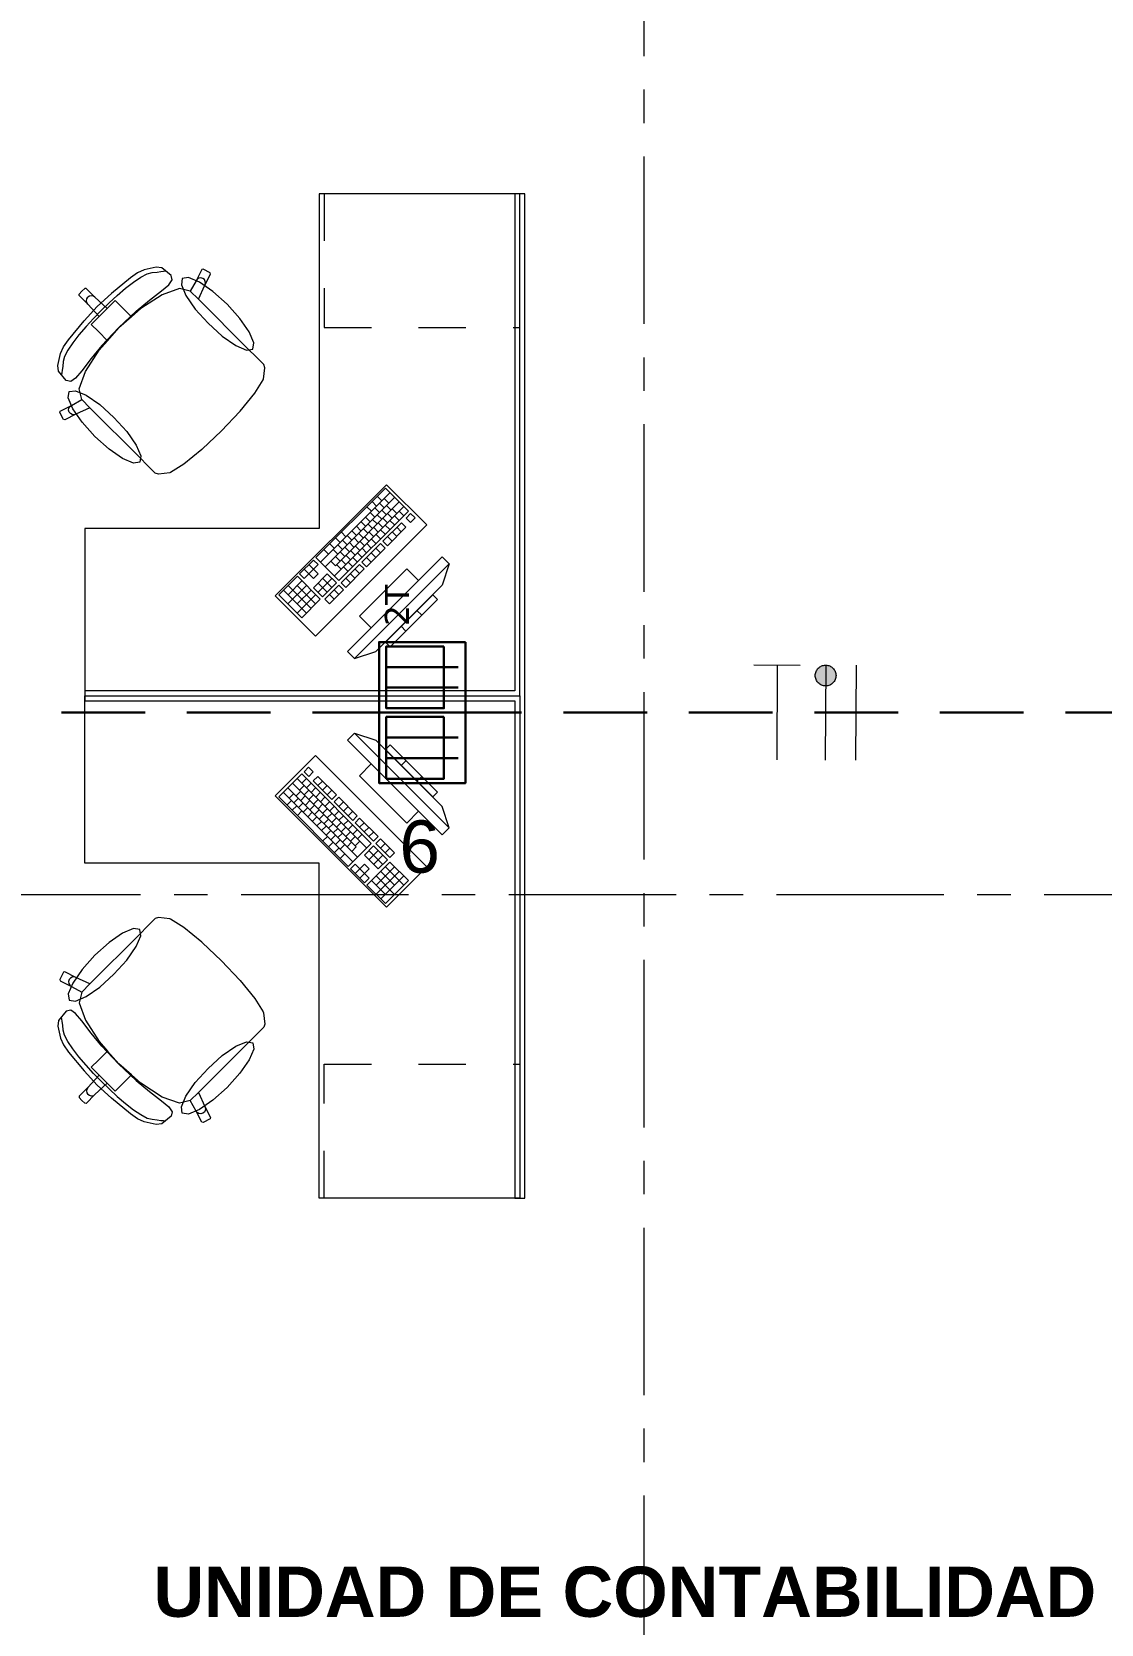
# Model space of a CAD drawing. Header units: inches. Extents: x -19 to 5698, y -728 to 92.
# Drawn here: x 111.742 to 114.937, y 32.227 to 36.984 of the extents above; entities that cross this region are included whole.
import ezdxf

# ---------------------------------------------------------------- set-up
doc = ezdxf.new("R2010")
doc.units = ezdxf.units.IN
doc.header["$MEASUREMENT"] = 0
for name, pattern in [('HIDDEN', [0.375, 0.25, -0.125]), ('Punto & Raya', [0.65, 0.5, -0.075, 0, -0.075]), ('Rayas', [0.282222, 0.141111, -0.141111]), ('RAYITAS', [0.375, 0.25, -0.125])]:
    doc.linetypes.add(name, pattern=pattern)
doc.layers.get('0').update_dxf_attribs({"color": 61})
for name, color, linetype, lineweight in [('00 conduct tomacorr', 120, 'HIDDEN', 30), ('00 IE LUZ EMERGENCIA', 253, 'Continuous', 0), ('T-TECHO-E', 150, 'Continuous', 20), ('TOMACORRIENTE', 22, 'RAYITAS', 9)]:
    doc.layers.add(name, color=color, linetype=linetype, lineweight=lineweight)
for name, color, linetype in [('02 _ ARQ _ ZON _ Espacio.3D', 7, 'Continuous'), ('Interior - Mobiliario', 7, 'Continuous'), ('Marcador - Secciones', 7, 'Continuous')]:
    doc.layers.add(name, color=color, linetype=linetype)
doc.styles.add('Annotative', font='arial.ttf')
doc.styles.add('Estilo_Generado_1', font='swisseb.ttf')

# ---------------------------------------------------------------- blocks, each defined once
blk = doc.blocks.new('CAJA POP UP 6 MODULOS')
at = {"layer": '00 conduct tomacorr', "linetype": 'Continuous'}
for p, q in [((-0.095, -0.165), (-0.095, -0.0151)), ((-0.052, -0.165), (-0.052, -0.0151)), ((0.052, -0.165), (0.052, -0.0151)), ((0.095, -0.165), (0.095, -0.0151)), ((0, -0.165), (0, -0.18))]:
    blk.add_line(p, q, dxfattribs=at)
for points in [[(-0.147, 0), (0.147, 0), (0.147, -0.18), (-0.147, -0.18)], [(0, 0), (0.147, 0), (0.147, -0.18), (0, -0.18)]]:
    blk.add_lwpolyline(points, close=True, dxfattribs=at)
for points in [[(-0.138, -0.045), (-0.009, -0.045), (-0.009, -0.165), (-0.138, -0.165), (-0.138, -0.045)], [(0.009, -0.045), (0.138, -0.045), (0.138, -0.165), (0.009, -0.165), (0.009, -0.045)]]:
    blk.add_lwpolyline(points, dxfattribs=at)
at = {"color": 1, "insert": (-0.1807, -0.168), "char_height": 0.05, "attachment_point": 1, "rotation": 180}
blk.add_mtext_dynamic_manual_height_columns('{\\fVerdana|b0|i0|c0|p34;2T}', width=0.000481, gutter_width=0.1561, heights=[0], dxfattribs=at)
blk = doc.blocks.new('a')
at = {"layer": 'TOMACORRIENTE', "ltscale": 0.05}
h = blk.add_hatch(color=4, dxfattribs=at)
edge = h.paths.add_edge_path()
edge.add_arc((0, 0.0752), 0.0211, 0, 360)
at = {"layer": 'TOMACORRIENTE', "color": 4}
for p, q in [((-0.1455, 0.0963), (-0.0515, 0.0963)), ((-0.0985, 0.0963), (-0.0985, -0.0966)), ((0, 0.0963), (0, -0.0963)), ((0.0623, -0.0963), (0.0623, 0.0963))]:
    blk.add_line(p, q, dxfattribs=at)
blk.add_circle((0, 0.0752), 0.0211, dxfattribs=at)
blk = doc.blocks.new('CABLE 3FACE')
at = {"layer": 'T-TECHO-E', "rotation": 59.94170052614085}
blk.add_blockref('a', (0, 0), dxfattribs=at)

msp = doc.modelspace()

# ---------------------------------------------------------------- linework, layer by layer
at = {"layer": '00 conduct tomacorr'}
msp.add_line((107.3299, 34.95), (121.1157, 34.95), dxfattribs=at)
at = {"layer": 'Interior - Mobiliario', "color": 175, "linetype": 'Rayas', "lineweight": 13}
for p, q in [((112.615, 36.5), (112.615, 36.1)), ((112.615, 36.1), (113.2, 36.1)), ((112.615, 33.5), (112.615, 33.9)), ((112.615, 33.9), (113.2, 33.9))]:
    msp.add_line(p, q, dxfattribs=at)
at = {"layer": 'Interior - Mobiliario', "color": 175, "linetype": 'Continuous', "lineweight": 13}
for p, q in [((113.215, 36.5), (113.185, 36.5)), ((113.185, 36.5), (113.185, 35.015)), ((113.215, 35.015), (113.215, 36.5)), ((112.0361, 36.2487), (111.9794, 36.2019)), ((112.0577, 36.2636), (112.0361, 36.2487)), ((112.0455, 36.2362), (112.0674, 36.251)), ((112.077, 36.2726), (112.0577, 36.2636)), ((112.0674, 36.251), (112.0862, 36.261)), ((112.1131, 36.2804), (112.077, 36.2726)), ((112.0862, 36.261), (112.101, 36.2649)), ((112.101, 36.2649), (112.1164, 36.266)), ((112.1299, 36.2785), (112.1131, 36.2804)), ((112.1164, 36.266), (112.1271, 36.2681)), ((112.1271, 36.2681), (112.1352, 36.2689)), ((112.1577, 36.2553), (112.1299, 36.2785)), ((112.1352, 36.2689), (112.1397, 36.2697)), ((112.1612, 36.2424), (112.1577, 36.2553)), ((112.2491, 36.2733), (112.2321, 36.2402)), ((112.2358, 36.2448), (112.2321, 36.2402)), ((112.2409, 36.2477), (112.2358, 36.2448)), ((112.2467, 36.2484), (112.2409, 36.2477)), ((112.2524, 36.2469), (112.2467, 36.2484)), ((112.2531, 36.2747), (112.2491, 36.2733)), ((112.257, 36.2433), (112.2524, 36.2469)), ((112.2745, 36.2638), (112.2531, 36.2747)), ((112.2588, 36.2267), (112.2758, 36.2598)), ((112.2758, 36.2598), (112.2745, 36.2638)), ((111.8828, 36.2001), (111.8914, 36.2086)), ((111.8828, 36.1958), (111.8828, 36.2001)), ((111.8999, 36.2171), (111.8914, 36.2086)), ((111.9041, 36.2172), (111.8999, 36.2171)), ((111.9302, 36.1911), (111.9041, 36.2172)), ((111.9794, 36.2019), (111.9372, 36.1628)), ((111.997, 36.1964), (112.0217, 36.2176)), ((112.0217, 36.2176), (112.0455, 36.2362)), ((112.1309, 36.1983), (112.0671, 36.157)), ((112.0927, 36.1815), (112.1289, 36.2095)), ((112.1289, 36.2095), (112.1511, 36.2281)), ((112.1829, 36.2167), (112.1309, 36.1983)), ((112.1511, 36.2281), (112.1612, 36.2424)), ((112.2148, 36.2092), (112.1829, 36.2167)), ((112.2321, 36.2402), (112.2148, 36.2092)), ((112.215, 36.2092), (112.2148, 36.2092)), ((112.215, 36.2092), (112.2393, 36.1849)), ((112.2393, 36.1849), (112.2588, 36.2267)), ((112.2598, 36.2382), (112.257, 36.2433)), ((112.2588, 36.2267), (112.2605, 36.2324)), ((112.2605, 36.2324), (112.2598, 36.2382)), ((111.9089, 36.1697), (111.8828, 36.1958)), ((111.898, 36.1206), (111.9372, 36.1628)), ((111.9045, 36.1803), (111.9057, 36.1861)), ((111.9057, 36.1746), (111.9045, 36.1803)), ((111.9057, 36.1861), (111.909, 36.191)), ((111.9089, 36.1697), (111.9057, 36.1746)), ((111.9429, 36.1332), (111.9089, 36.1697)), ((111.9139, 36.1942), (111.909, 36.191)), ((111.9196, 36.1954), (111.9139, 36.1942)), ((111.9254, 36.1943), (111.9196, 36.1954)), ((111.9302, 36.1911), (111.9254, 36.1943)), ((111.9489, 36.1511), (111.9261, 36.1276)), ((111.9668, 36.1571), (111.9302, 36.1911)), ((111.9489, 36.1511), (111.9724, 36.1739)), ((111.9668, 36.1571), (111.9548, 36.1451)), ((111.9904, 36.1807), (111.9668, 36.1571)), ((111.9724, 36.1739), (111.997, 36.1964)), ((112.0116, 36.1596), (111.9904, 36.1807)), ((112.0389, 36.1322), (112.0116, 36.1596)), ((112.0671, 36.157), (112.0389, 36.1322)), ((112.0534, 36.1488), (112.0927, 36.1815)), ((112.3871, 36.0371), (112.2393, 36.1849)), ((111.8512, 36.0639), (111.898, 36.1206)), ((111.9035, 36.103), (111.8824, 36.0782)), ((111.9261, 36.1276), (111.9035, 36.103)), ((111.9192, 36.1096), (111.9429, 36.1332)), ((111.9404, 36.0884), (111.9192, 36.1096)), ((111.9429, 36.1332), (111.9548, 36.1451)), ((112.0006, 36.0993), (112.0534, 36.1488)), ((112.0389, 36.1322), (112.0011, 36.0989)), ((111.8363, 36.0422), (111.8512, 36.0639)), ((111.8638, 36.0544), (111.8489, 36.0326)), ((111.8824, 36.0782), (111.8638, 36.0544)), ((111.9678, 36.061), (111.9404, 36.0884)), ((111.943, 36.0329), (111.9678, 36.061)), ((112.0006, 36.0993), (111.9511, 36.0466)), ((111.9678, 36.061), (112.0011, 36.0989)), ((111.8196, 35.9868), (111.8273, 36.023)), ((111.8273, 36.023), (111.8363, 36.0422)), ((111.839, 36.0137), (111.8351, 35.999)), ((111.8489, 36.0326), (111.839, 36.0137)), ((111.9184, 36.0073), (111.8905, 35.9711)), ((111.9016, 35.9691), (111.943, 36.0329)), ((111.9511, 36.0466), (111.9184, 36.0073)), ((112.4126, 36.0116), (112.3871, 36.0371)), ((112.4346, 35.9896), (112.4126, 36.0116)), ((111.8214, 35.9701), (111.8196, 35.9868)), ((111.8446, 35.9422), (111.8214, 35.9701)), ((111.8311, 35.9648), (111.8303, 35.9603)), ((111.8319, 35.9728), (111.8311, 35.9648)), ((111.8339, 35.9836), (111.8319, 35.9728)), ((111.8351, 35.999), (111.8339, 35.9836)), ((111.8905, 35.9711), (111.8719, 35.9488)), ((111.8833, 35.9171), (111.9016, 35.9691)), ((112.4335, 35.9464), (112.4374, 35.9803)), ((112.4374, 35.9803), (112.4346, 35.9896)), ((111.8576, 35.9388), (111.8446, 35.9422)), ((111.8719, 35.9488), (111.8576, 35.9388)), ((111.8907, 35.8851), (111.8833, 35.9171)), ((112.4076, 35.9042), (112.4326, 35.9443)), ((112.4326, 35.9443), (112.4335, 35.9464)), ((111.8266, 35.8509), (111.8597, 35.8678)), ((111.8522, 35.8591), (111.8551, 35.8642)), ((111.8551, 35.8642), (111.8597, 35.8678)), ((111.8597, 35.8678), (111.8907, 35.8851)), ((111.8908, 35.8849), (111.8907, 35.8851)), ((111.8908, 35.8849), (111.915, 35.8607)), ((112.3641, 35.8506), (112.4076, 35.9042)), ((111.8253, 35.8468), (111.8266, 35.8509)), ((111.8361, 35.8254), (111.8253, 35.8468)), ((111.8402, 35.8241), (111.8361, 35.8254)), ((111.8733, 35.8411), (111.8402, 35.8241)), ((111.8515, 35.8532), (111.8522, 35.8591)), ((111.8531, 35.8476), (111.8515, 35.8532)), ((111.8567, 35.843), (111.8531, 35.8476)), ((111.8618, 35.8402), (111.8567, 35.843)), ((111.8676, 35.8395), (111.8618, 35.8402)), ((111.8733, 35.8411), (111.8676, 35.8395)), ((111.915, 35.8607), (111.8733, 35.8411)), ((112.0629, 35.7128), (111.915, 35.8607)), ((112.3086, 35.7914), (112.3634, 35.8497)), ((112.3634, 35.8497), (112.3641, 35.8506)), ((112.3086, 35.7914), (112.2502, 35.7366)), ((112.2494, 35.7359), (112.1957, 35.6923)), ((112.2502, 35.7366), (112.2494, 35.7359)), ((112.0884, 35.6873), (112.0629, 35.7128)), ((112.1103, 35.6654), (112.0884, 35.6873)), ((112.1957, 35.6923), (112.1557, 35.6674)), ((112.1196, 35.6625), (112.1103, 35.6654)), ((112.1535, 35.6665), (112.1196, 35.6625)), ((112.1557, 35.6674), (112.1535, 35.6665)), ((112.798, 35.6205), (112.5903, 35.4128)), ((112.8117, 35.6067), (112.604, 35.399)), ((112.8254, 35.593), (112.6177, 35.3853)), ((112.8391, 35.5793), (112.6487, 35.3889)), ((112.7582, 35.5807), (112.7719, 35.5669)), ((112.7738, 35.5962), (112.7875, 35.5825)), ((112.7944, 35.5894), (112.8081, 35.5757)), ((112.8666, 35.5519), (112.798, 35.6205)), ((112.8528, 35.5656), (112.6451, 35.3579)), ((112.6588, 35.3442), (112.8666, 35.5519)), ((112.739, 35.534), (112.7527, 35.5203)), ((112.7426, 35.5651), (112.7563, 35.5514)), ((112.7528, 35.5479), (112.7666, 35.5342)), ((112.7667, 35.5617), (112.7804, 35.548)), ((112.7735, 35.5411), (112.7872, 35.5274)), ((112.7805, 35.5756), (112.7943, 35.5619)), ((112.7873, 35.555), (112.801, 35.5412)), ((112.7907, 35.5309), (112.8044, 35.5171)), ((112.8012, 35.5688), (112.8149, 35.5551)), ((112.8045, 35.5447), (112.8182, 35.531)), ((112.8184, 35.5586), (112.8321, 35.5448)), ((112.8251, 35.5379), (112.8389, 35.5242)), ((112.839, 35.5518), (112.8527, 35.538)), ((112.8734, 35.545), (112.8596, 35.5312)), ((112.8596, 35.5312), (112.8733, 35.5175)), ((112.8733, 35.5175), (112.8871, 35.5313)), ((112.8871, 35.5313), (112.8734, 35.545)), ((112.6664, 35.4889), (112.6801, 35.4752)), ((112.6975, 35.4925), (112.7112, 35.4788)), ((112.7113, 35.5064), (112.725, 35.4926)), ((112.7181, 35.4857), (112.7318, 35.472)), ((112.7252, 35.5202), (112.7389, 35.5065)), ((112.7319, 35.4996), (112.7457, 35.4859)), ((112.7458, 35.5134), (112.7595, 35.4997)), ((112.7491, 35.4893), (112.7628, 35.4756)), ((112.7596, 35.5273), (112.7733, 35.5135)), ((112.763, 35.5032), (112.7767, 35.4894)), ((112.7768, 35.517), (112.7905, 35.5033)), ((112.7836, 35.4964), (112.7973, 35.4827)), ((112.8457, 35.5173), (112.7903, 35.462)), ((112.7974, 35.5102), (112.8112, 35.4965)), ((112.804, 35.4482), (112.8594, 35.5036)), ((112.8113, 35.5241), (112.825, 35.5104)), ((112.818, 35.4896), (112.8317, 35.4759)), ((112.8319, 35.5035), (112.8456, 35.4898)), ((112.8594, 35.5036), (112.8457, 35.5173)), ((112.6145, 35.437), (112.6282, 35.4233)), ((112.6318, 35.4543), (112.6455, 35.4406)), ((112.6421, 35.4371), (112.6558, 35.4234)), ((112.6491, 35.4716), (112.6628, 35.4579)), ((112.6559, 35.451), (112.6696, 35.4373)), ((112.6698, 35.4648), (112.6835, 35.4511)), ((112.6766, 35.4442), (112.6903, 35.4305)), ((112.6836, 35.4787), (112.6973, 35.4649)), ((112.6904, 35.458), (112.7041, 35.4443)), ((112.7042, 35.4719), (112.718, 35.4582)), ((112.7076, 35.4478), (112.7213, 35.4341)), ((112.7214, 35.4616), (112.7351, 35.4479)), ((112.7834, 35.455), (112.728, 35.3996)), ((112.7282, 35.441), (112.7419, 35.4273)), ((112.7353, 35.4755), (112.749, 35.4618)), ((112.7417, 35.3859), (112.7971, 35.4413)), ((112.7421, 35.4548), (112.7558, 35.4411)), ((112.7559, 35.4687), (112.7696, 35.455)), ((112.7696, 35.4412), (112.7833, 35.4275)), ((112.7698, 35.4825), (112.7835, 35.4688)), ((112.7971, 35.4413), (112.7834, 35.455)), ((112.7903, 35.462), (112.804, 35.4482)), ((112.8042, 35.4758), (112.8179, 35.4621)), ((112.5833, 35.4058), (112.5418, 35.3643)), ((112.5695, 35.392), (112.5832, 35.3783)), ((112.5832, 35.3783), (112.5971, 35.3921)), ((112.5971, 35.3921), (112.5833, 35.4058)), ((112.5903, 35.4128), (112.6588, 35.3442)), ((112.635, 35.4026), (112.6487, 35.3889)), ((112.6489, 35.4165), (112.6626, 35.4028)), ((112.6522, 35.3924), (112.6659, 35.3787)), ((112.6627, 35.4303), (112.6764, 35.4166)), ((112.7211, 35.3927), (112.6657, 35.3373)), ((112.666, 35.4062), (112.6797, 35.3925)), ((112.6799, 35.4201), (112.6936, 35.4064)), ((112.9676, 35.4151), (112.6848, 35.1323)), ((112.6867, 35.3994), (112.7004, 35.3857)), ((112.6937, 35.4339), (112.7074, 35.4202)), ((112.7005, 35.4133), (112.7142, 35.3996)), ((112.706, 35.1111), (112.9889, 35.3939)), ((112.7144, 35.4271), (112.7281, 35.4134)), ((112.7348, 35.379), (112.7211, 35.3927)), ((112.728, 35.3996), (112.7417, 35.3859)), ((112.7419, 35.4135), (112.7556, 35.3998)), ((112.7557, 35.4273), (112.7694, 35.4136)), ((112.9889, 35.3939), (112.9676, 35.4151)), ((112.9889, 35.3939), (112.9676, 35.3303)), ((112.5349, 35.3574), (112.4795, 35.302)), ((112.5486, 35.3436), (112.5071, 35.3021)), ((112.6034, 35.2888), (112.5349, 35.3574)), ((112.5418, 35.3643), (112.5555, 35.3506)), ((112.5555, 35.3506), (112.5694, 35.3644)), ((112.5557, 35.3781), (112.5694, 35.3644)), ((112.5832, 35.3783), (112.5694, 35.3644)), ((112.5694, 35.3644), (112.5831, 35.3507)), ((112.6245, 35.3647), (112.5829, 35.3231)), ((112.5831, 35.3507), (112.5969, 35.3646)), ((112.5969, 35.3646), (112.5832, 35.3783)), ((112.6382, 35.351), (112.5967, 35.3094)), ((112.6106, 35.3508), (112.6381, 35.3234)), ((112.6519, 35.3373), (112.6245, 35.3647)), ((112.6728, 35.3856), (112.6865, 35.3719)), ((112.6794, 35.3236), (112.7348, 35.379)), ((112.6795, 35.3512), (112.6933, 35.3375)), ((112.6934, 35.365), (112.7071, 35.3513)), ((112.7072, 35.3789), (112.721, 35.3652)), ((112.8616, 35.3798), (112.7202, 35.2384)), ((112.7555, 35.203), (112.8969, 35.3444)), ((112.8969, 35.3444), (112.8616, 35.3798)), ((112.4795, 35.302), (112.5481, 35.2334)), ((112.4933, 35.3158), (112.5619, 35.2472)), ((112.5623, 35.3299), (112.5069, 35.2745)), ((112.5072, 35.3297), (112.5758, 35.2611)), ((112.5897, 35.3025), (112.5343, 35.2471)), ((112.576, 35.3162), (112.5345, 35.2747)), ((112.5347, 35.3298), (112.5896, 35.2749)), ((112.5829, 35.3231), (112.6104, 35.2957)), ((112.5968, 35.337), (112.6242, 35.3096)), ((112.6104, 35.2957), (112.6519, 35.3373)), ((112.6588, 35.3304), (112.6172, 35.2889)), ((112.6309, 35.2751), (112.6725, 35.3167)), ((112.6311, 35.3027), (112.6448, 35.289)), ((112.6449, 35.3166), (112.6586, 35.3028)), ((112.6725, 35.3167), (112.6588, 35.3304)), ((112.6657, 35.3373), (112.6794, 35.3236)), ((112.9676, 35.3303), (112.7697, 35.1323)), ((112.9394, 35.302), (112.7979, 35.1606)), ((112.9535, 35.2879), (112.9394, 35.302)), ((112.5481, 35.2334), (112.6034, 35.2888)), ((112.6172, 35.2889), (112.6309, 35.2751)), ((112.8121, 35.1464), (112.9535, 35.2879)), ((112.8922, 35.2549), (112.9064, 35.2407)), ((112.7202, 35.2384), (112.7555, 35.203)), ((112.8451, 35.2077), (112.8592, 35.1936)), ((112.7979, 35.1606), (112.8121, 35.1464)), ((112.6848, 35.1323), (112.706, 35.1111)), ((112.706, 35.1111), (112.7697, 35.1323)), ((111.9, 35.015), (111.9, 34.985)), ((113.185, 35.015), (111.9, 35.015)), ((113.215, 34.985), (113.215, 35.015)), ((111.9, 34.985), (113.185, 34.985)), ((113.185, 34.985), (113.185, 33.5)), ((113.215, 33.5), (113.215, 34.985)), ((112.706, 34.8889), (112.6848, 34.8677)), ((112.6848, 34.8677), (112.9676, 34.5849)), ((112.9889, 34.6061), (112.706, 34.8889)), ((112.706, 34.8889), (112.7697, 34.8677)), ((112.7697, 34.8677), (112.9676, 34.6697)), ((112.8121, 34.8536), (112.7979, 34.8394)), ((112.7979, 34.8394), (112.9394, 34.698)), ((112.9535, 34.7121), (112.8121, 34.8536)), ((112.5686, 34.7872), (112.5549, 34.7735)), ((112.5549, 34.7735), (112.5688, 34.7596)), ((112.5825, 34.7733), (112.5686, 34.7872)), ((112.5688, 34.7596), (112.5825, 34.7733)), ((112.7555, 34.797), (112.7202, 34.7616)), ((112.8969, 34.6556), (112.7555, 34.797)), ((112.8451, 34.7923), (112.8592, 34.8064)), ((112.5481, 34.7666), (112.4795, 34.698)), ((112.5069, 34.7255), (112.7146, 34.5177)), ((112.5206, 34.7392), (112.711, 34.5488)), ((112.5343, 34.7529), (112.7421, 34.5452)), ((112.5414, 34.7184), (112.5551, 34.7321)), ((112.7558, 34.5589), (112.5481, 34.7666)), ((112.5482, 34.739), (112.5619, 34.7528)), ((112.562, 34.7252), (112.5758, 34.7389)), ((112.5759, 34.7113), (112.5896, 34.7251)), ((112.5963, 34.7595), (112.5826, 34.7458)), ((112.5826, 34.7458), (112.638, 34.6904)), ((112.6517, 34.7041), (112.5963, 34.7595)), ((112.5965, 34.7319), (112.6102, 34.7456)), ((112.6103, 34.7181), (112.624, 34.7318)), ((112.7202, 34.7616), (112.8616, 34.6202)), ((112.8922, 34.7451), (112.9064, 34.7593)), ((112.4795, 34.698), (112.6872, 34.4903)), ((112.4932, 34.7117), (112.7009, 34.504)), ((112.5037, 34.6738), (112.5174, 34.6875)), ((112.5105, 34.6944), (112.5242, 34.7081)), ((112.5244, 34.6806), (112.5381, 34.6943)), ((112.5312, 34.7012), (112.5449, 34.7149)), ((112.5382, 34.6667), (112.5519, 34.6805)), ((112.545, 34.6874), (112.5587, 34.7011)), ((112.5553, 34.7046), (112.569, 34.7183)), ((112.5588, 34.6735), (112.5726, 34.6872)), ((112.5691, 34.6907), (112.5828, 34.7044)), ((112.5829, 34.6769), (112.5967, 34.6906)), ((112.5897, 34.6975), (112.6034, 34.7112)), ((112.5968, 34.663), (112.6105, 34.6767)), ((112.6036, 34.6836), (112.6173, 34.6974)), ((112.6174, 34.6698), (112.6311, 34.6835)), ((112.6242, 34.7042), (112.6379, 34.7179)), ((112.638, 34.6904), (112.6517, 34.7041)), ((112.6586, 34.6972), (112.6449, 34.6834)), ((112.6449, 34.6834), (112.7003, 34.6281)), ((112.714, 34.6418), (112.6586, 34.6972)), ((112.6588, 34.6696), (112.6725, 34.6833)), ((112.9394, 34.698), (112.9535, 34.7121)), ((112.5193, 34.6582), (112.533, 34.6719)), ((112.5349, 34.6426), (112.5486, 34.6564)), ((112.5521, 34.6529), (112.5658, 34.6666)), ((112.5659, 34.639), (112.5796, 34.6528)), ((112.5727, 34.6597), (112.5864, 34.6734)), ((112.5798, 34.6252), (112.5935, 34.6389)), ((112.5865, 34.6458), (112.6003, 34.6595)), ((112.6004, 34.632), (112.6141, 34.6457)), ((112.6106, 34.6492), (112.6244, 34.6629)), ((112.6142, 34.6181), (112.628, 34.6319)), ((112.6245, 34.6353), (112.6382, 34.649)), ((112.6313, 34.656), (112.645, 34.6697)), ((112.6383, 34.6215), (112.652, 34.6352)), ((112.6451, 34.6421), (112.6588, 34.6558)), ((112.659, 34.6283), (112.6727, 34.642)), ((112.6726, 34.6558), (112.6863, 34.6695)), ((112.6728, 34.6144), (112.6865, 34.6281)), ((112.6865, 34.6419), (112.7002, 34.6556)), ((112.7003, 34.6281), (112.714, 34.6418)), ((112.721, 34.6348), (112.7072, 34.6211)), ((112.7763, 34.5795), (112.721, 34.6348)), ((112.8616, 34.6202), (112.8969, 34.6556)), ((112.9889, 34.6061), (112.9676, 34.6697)), ((112.5936, 34.6113), (112.6073, 34.6251)), ((112.6074, 34.5975), (112.6212, 34.6112)), ((112.611, 34.5665), (112.6248, 34.5802)), ((112.6213, 34.5837), (112.635, 34.5974)), ((112.6281, 34.6043), (112.6418, 34.618)), ((112.6351, 34.5698), (112.6489, 34.5835)), ((112.6419, 34.5904), (112.6556, 34.6042)), ((112.6522, 34.6076), (112.6659, 34.6213)), ((112.6558, 34.5766), (112.6695, 34.5903)), ((112.666, 34.5938), (112.6797, 34.6075)), ((112.6799, 34.5799), (112.6936, 34.5936)), ((112.6867, 34.6006), (112.7004, 34.6143)), ((112.6937, 34.5661), (112.7074, 34.5798)), ((112.7005, 34.5867), (112.7142, 34.6004)), ((112.7072, 34.6211), (112.7626, 34.5657)), ((112.7144, 34.5729), (112.7281, 34.5866)), ((112.7211, 34.6073), (112.7348, 34.621)), ((112.7349, 34.5934), (112.7486, 34.6072)), ((112.7488, 34.5796), (112.7625, 34.5933)), ((112.7626, 34.5657), (112.7763, 34.5795)), ((112.9676, 34.5849), (112.9889, 34.6061)), ((112.6284, 34.5492), (112.6421, 34.5629)), ((112.6457, 34.5319), (112.6594, 34.5456)), ((112.649, 34.556), (112.6627, 34.5697)), ((112.6628, 34.5421), (112.6766, 34.5558)), ((112.6696, 34.5627), (112.6833, 34.5765)), ((112.6835, 34.5489), (112.6972, 34.5626)), ((112.6872, 34.4903), (112.7558, 34.5589)), ((112.6973, 34.5351), (112.711, 34.5488)), ((112.7076, 34.5522), (112.7213, 34.5659)), ((112.7627, 34.552), (112.7353, 34.5245)), ((112.749, 34.5382), (112.7905, 34.4967)), ((112.7491, 34.5107), (112.7765, 34.5381)), ((112.8042, 34.5104), (112.7627, 34.552)), ((112.7833, 34.5725), (112.7696, 34.5588)), ((112.7696, 34.5588), (112.8111, 34.5173)), ((112.8248, 34.531), (112.7833, 34.5725)), ((112.7834, 34.545), (112.7971, 34.5587)), ((112.7972, 34.5311), (112.811, 34.5448)), ((112.663, 34.5146), (112.6767, 34.5283)), ((112.7078, 34.4971), (112.6941, 34.4834)), ((112.7217, 34.4833), (112.7078, 34.4971)), ((112.7354, 34.497), (112.7217, 34.4833)), ((112.7353, 34.5245), (112.7768, 34.483)), ((112.7493, 34.4831), (112.7354, 34.497)), ((112.8112, 34.5035), (112.7426, 34.4349)), ((112.763, 34.4968), (112.7904, 34.5243)), ((112.7702, 34.4348), (112.825, 34.4896)), ((112.7768, 34.483), (112.8042, 34.5104)), ((112.7974, 34.4898), (112.8528, 34.4344)), ((112.8111, 34.5173), (112.8248, 34.531)), ((112.8666, 34.4481), (112.8112, 34.5035)), ((112.6941, 34.4834), (112.7357, 34.4419)), ((112.708, 34.4695), (112.7217, 34.4833)), ((112.7217, 34.4833), (112.7355, 34.4694)), ((112.7218, 34.4557), (112.7355, 34.4694)), ((112.7355, 34.4694), (112.7493, 34.4831)), ((112.7494, 34.4556), (112.7355, 34.4694)), ((112.7357, 34.4419), (112.7494, 34.4556)), ((112.7563, 34.4486), (112.7979, 34.4071)), ((112.77, 34.4624), (112.8254, 34.407)), ((112.7703, 34.4072), (112.8389, 34.4758)), ((112.7837, 34.4761), (112.8253, 34.4345)), ((112.7841, 34.3934), (112.8527, 34.462)), ((112.798, 34.3795), (112.8666, 34.4481)), ((112.7426, 34.4349), (112.798, 34.3795)), ((112.0884, 34.3127), (112.0629, 34.2872)), ((112.1103, 34.3346), (112.0884, 34.3127)), ((112.1196, 34.3375), (112.1103, 34.3346)), ((112.1535, 34.3335), (112.1196, 34.3375)), ((112.1557, 34.3326), (112.1535, 34.3335)), ((112.1957, 34.3077), (112.1557, 34.3326)), ((112.2494, 34.2641), (112.1957, 34.3077)), ((112.0629, 34.2872), (111.915, 34.1393)), ((112.2502, 34.2634), (112.2494, 34.2641)), ((112.3086, 34.2086), (112.2502, 34.2634)), ((112.3086, 34.2086), (112.3634, 34.1503)), ((111.8361, 34.1746), (111.8253, 34.1532)), ((111.8253, 34.1532), (111.8266, 34.1491)), ((111.8402, 34.1759), (111.8361, 34.1746)), ((111.8733, 34.1589), (111.8402, 34.1759)), ((111.8531, 34.1524), (111.8515, 34.1468)), ((111.8567, 34.157), (111.8531, 34.1524)), ((111.8618, 34.1598), (111.8567, 34.157)), ((111.8676, 34.1605), (111.8618, 34.1598)), ((111.8733, 34.1589), (111.8676, 34.1605)), ((111.915, 34.1393), (111.8733, 34.1589)), ((111.8266, 34.1491), (111.8597, 34.1322)), ((111.8515, 34.1468), (111.8522, 34.1409)), ((111.8522, 34.1409), (111.8551, 34.1358)), ((111.8551, 34.1358), (111.8597, 34.1322)), ((111.8597, 34.1322), (111.8907, 34.1149)), ((111.8907, 34.1149), (111.8833, 34.0829)), ((111.8908, 34.1151), (111.8907, 34.1149)), ((111.8908, 34.1151), (111.915, 34.1393)), ((112.3634, 34.1503), (112.3641, 34.1494)), ((112.3641, 34.1494), (112.4076, 34.0958)), ((111.8446, 34.0578), (111.8214, 34.0299)), ((111.8576, 34.0612), (111.8446, 34.0578)), ((111.8719, 34.0512), (111.8576, 34.0612)), ((111.8833, 34.0829), (111.9016, 34.0309)), ((112.4076, 34.0958), (112.4326, 34.0557)), ((111.8214, 34.0299), (111.8196, 34.0132)), ((111.8196, 34.0132), (111.8273, 33.977)), ((111.8311, 34.0352), (111.8303, 34.0397)), ((111.8319, 34.0272), (111.8311, 34.0352)), ((111.8339, 34.0164), (111.8319, 34.0272)), ((111.8351, 34.001), (111.8339, 34.0164)), ((111.8905, 34.0289), (111.8719, 34.0512)), ((111.9184, 33.9927), (111.8905, 34.0289)), ((111.9016, 34.0309), (111.943, 33.9671)), ((112.4346, 34.0104), (112.4126, 33.9884)), ((112.4326, 34.0557), (112.4335, 34.0536)), ((112.4335, 34.0536), (112.4374, 34.0197)), ((112.4374, 34.0197), (112.4346, 34.0104)), ((111.8273, 33.977), (111.8363, 33.9578)), ((111.839, 33.9863), (111.8351, 34.001)), ((111.8489, 33.9674), (111.839, 33.9863)), ((111.8638, 33.9456), (111.8489, 33.9674)), ((111.9511, 33.9534), (111.9184, 33.9927)), ((111.943, 33.9671), (111.9678, 33.939)), ((112.3871, 33.9629), (112.2393, 33.8151)), ((112.4126, 33.9884), (112.3871, 33.9629)), ((111.8363, 33.9578), (111.8512, 33.9361)), ((111.8512, 33.9361), (111.898, 33.8794)), ((111.8824, 33.9218), (111.8638, 33.9456)), ((111.9035, 33.897), (111.8824, 33.9218)), ((111.9678, 33.939), (111.9404, 33.9116)), ((112.0006, 33.9007), (111.9511, 33.9534)), ((111.9678, 33.939), (112.0011, 33.9011)), ((111.898, 33.8794), (111.9372, 33.8372)), ((111.9261, 33.8724), (111.9035, 33.897)), ((111.9429, 33.8668), (111.9089, 33.8303)), ((111.9404, 33.9116), (111.9192, 33.8904)), ((111.9192, 33.8904), (111.9429, 33.8668)), ((111.9489, 33.8489), (111.9261, 33.8724)), ((111.9429, 33.8668), (111.9548, 33.8549)), ((112.0006, 33.9007), (112.0534, 33.8512)), ((112.0389, 33.8678), (112.0011, 33.9011)), ((112.0389, 33.8678), (112.0116, 33.8404)), ((112.0671, 33.843), (112.0389, 33.8678)), ((111.9089, 33.8303), (111.8828, 33.8042)), ((111.9057, 33.8254), (111.9045, 33.8197)), ((111.9045, 33.8197), (111.9057, 33.8139)), ((111.9089, 33.8303), (111.9057, 33.8254)), ((111.9668, 33.8429), (111.9302, 33.8089)), ((111.9794, 33.7981), (111.9372, 33.8372)), ((111.9489, 33.8489), (111.9724, 33.8261)), ((111.9668, 33.8429), (111.9548, 33.8549)), ((111.9904, 33.8193), (111.9668, 33.8429)), ((111.9724, 33.8261), (111.997, 33.8036)), ((112.0116, 33.8404), (111.9904, 33.8193)), ((112.0534, 33.8512), (112.0927, 33.8185)), ((112.1309, 33.8017), (112.0671, 33.843)), ((112.0927, 33.8185), (112.1289, 33.7905)), ((111.8828, 33.8042), (111.8828, 33.7999)), ((111.8828, 33.7999), (111.8914, 33.7914)), ((111.8999, 33.7829), (111.8914, 33.7914)), ((111.9041, 33.7828), (111.8999, 33.7829)), ((111.9302, 33.8089), (111.9041, 33.7828)), ((111.9057, 33.8139), (111.909, 33.809)), ((111.9139, 33.8058), (111.909, 33.809)), ((111.9196, 33.8046), (111.9139, 33.8058)), ((111.9254, 33.8057), (111.9196, 33.8046)), ((111.9302, 33.8089), (111.9254, 33.8057)), ((112.0361, 33.7513), (111.9794, 33.7981)), ((111.997, 33.8036), (112.0217, 33.7824)), ((112.0217, 33.7824), (112.0455, 33.7638)), ((112.1289, 33.7905), (112.1511, 33.7719)), ((112.1829, 33.7833), (112.1309, 33.8017)), ((112.1511, 33.7719), (112.1612, 33.7576)), ((112.2148, 33.7908), (112.1829, 33.7833)), ((112.215, 33.7908), (112.2148, 33.7908)), ((112.2321, 33.7598), (112.2148, 33.7908)), ((112.215, 33.7908), (112.2393, 33.8151)), ((112.2393, 33.8151), (112.2588, 33.7733)), ((112.2588, 33.7733), (112.2605, 33.7676)), ((112.2588, 33.7733), (112.2758, 33.7402)), ((112.0577, 33.7364), (112.0361, 33.7513)), ((112.0455, 33.7638), (112.0674, 33.749)), ((112.077, 33.7274), (112.0577, 33.7364)), ((112.0674, 33.749), (112.0862, 33.739)), ((112.1131, 33.7196), (112.077, 33.7274)), ((112.0862, 33.739), (112.101, 33.7351)), ((112.101, 33.7351), (112.1164, 33.734)), ((112.1164, 33.734), (112.1271, 33.7319)), ((112.1271, 33.7319), (112.1352, 33.7311)), ((112.1577, 33.7447), (112.1299, 33.7215)), ((112.1352, 33.7311), (112.1397, 33.7303)), ((112.1612, 33.7576), (112.1577, 33.7447)), ((112.2358, 33.7552), (112.2321, 33.7598)), ((112.2491, 33.7267), (112.2321, 33.7598)), ((112.2409, 33.7523), (112.2358, 33.7552)), ((112.2467, 33.7516), (112.2409, 33.7523)), ((112.2524, 33.7531), (112.2467, 33.7516)), ((112.2531, 33.7253), (112.2491, 33.7267)), ((112.257, 33.7567), (112.2524, 33.7531)), ((112.2745, 33.7362), (112.2531, 33.7253)), ((112.2598, 33.7618), (112.257, 33.7567)), ((112.2605, 33.7676), (112.2598, 33.7618)), ((112.2758, 33.7402), (112.2745, 33.7362)), ((112.1299, 33.7215), (112.1131, 33.7196)), ((113.185, 33.5), (113.215, 33.5))]:
    msp.add_line(p, q, dxfattribs=at)
at = {"layer": 'Interior - Mobiliario', "color": 175, "linetype": 'Continuous', "lineweight": 13, "flags": 128}
for points in [[(113.2, 35), (113.2, 36.5), (112.6, 36.5), (112.6, 35.5), (111.9, 35.5), (111.9, 35)], [(112.325, 36.1698), (112.2826, 36.208), (112.2422, 36.236), (112.2101, 36.2496), (112.1912, 36.2467), (112.1883, 36.2278), (112.2019, 36.1958), (112.23, 36.1554), (112.2681, 36.1129), (112.3106, 36.0748), (112.351, 36.0468), (112.383, 36.0331), (112.4019, 36.036), (112.4048, 36.0549), (112.3912, 36.087), (112.3632, 36.1274)], [(111.9301, 35.7749), (111.892, 35.8174), (111.8639, 35.8578), (111.8503, 35.8898), (111.8532, 35.9087), (111.8721, 35.9116), (111.9042, 35.898), (111.9445, 35.87), (111.987, 35.8318), (112.0252, 35.7894), (112.0532, 35.749), (112.0668, 35.7169), (112.0639, 35.698), (112.045, 35.6951), (112.0129, 35.7087), (111.9726, 35.7368)], [(112.9217, 35.5106), (112.8015, 35.6308), (112.4691, 35.2985), (112.5893, 35.1783)], [(113.2, 35), (113.2, 33.5), (112.6, 33.5), (112.6, 34.5), (111.9, 34.5), (111.9, 35)], [(112.5893, 34.8217), (112.4691, 34.7015), (112.8015, 34.3692), (112.9217, 34.4894)], [(111.9301, 34.2251), (111.892, 34.1826), (111.8639, 34.1422), (111.8503, 34.1102), (111.8532, 34.0913), (111.8721, 34.0884), (111.9042, 34.102), (111.9445, 34.13), (111.987, 34.1682), (112.0252, 34.2106), (112.0532, 34.251), (112.0668, 34.2831), (112.0639, 34.302), (112.045, 34.3049), (112.0129, 34.2913), (111.9726, 34.2632)], [(112.325, 33.8302), (112.2826, 33.792), (112.2422, 33.764), (112.2101, 33.7504), (112.1912, 33.7533), (112.1883, 33.7722), (112.2019, 33.8042), (112.23, 33.8446), (112.2681, 33.8871), (112.3106, 33.9252), (112.351, 33.9532), (112.383, 33.9669), (112.4019, 33.964), (112.4048, 33.9451), (112.3912, 33.913), (112.3632, 33.8726)]]:
    msp.add_lwpolyline(points, close=True, dxfattribs=at)
at = {"layer": 'Marcador - Secciones', "color": 251, "linetype": 'Punto & Raya', "lineweight": 13, "true_color": 0x636466}
for p, q in [((113.57, 46.2111), (113.57, 0.8878)), ((97.1666, 34.4067), (148.4403, 34.4067))]:
    msp.add_line(p, q, dxfattribs=at)

# ---------------------------------------------------------------- block references
at = {"layer": '00 conduct tomacorr'}
for name, p, xscale, yscale, zscale, rotation in [('CAJA POP UP 6 MODULOS', (113.0371, 34.95), 1.432830642179531, 1.432830642179531, 1.432830642179531, 269.9999999999999), ('CABLE 3FACE', (114.1129, 34.95), 1.47256122672843, 1.47256122672843, 1.47256122672843, 299.7894777823319)]:
    msp.add_blockref(name, p, dxfattribs=dict(at, xscale=xscale, yscale=yscale, zscale=zscale, rotation=rotation))

# ---------------------------------------------------------------- texts
at = {"layer": '00 IE LUZ EMERGENCIA', "style": 'Annotative'}
msp.add_attdef('6', (112.8398, 34.4717), '', height=0.1562, dxfattribs=at)
at = {"layer": '02 _ ARQ _ ZON _ Espacio.3D', "color": 251, "lineweight": 25, "insert": (113.5135, 32.3989), "char_height": 0.15, "attachment_point": 2, "style": 'Estilo_Generado_1'}
msp.add_mtext('\\A1;{\\pqc;\\pt0;\\fSwis721 Ex BT|b1|i0|c0|p34;UNIDAD DE CONTABILIDAD}', dxfattribs=at)

doc.saveas('drawing.dxf')
